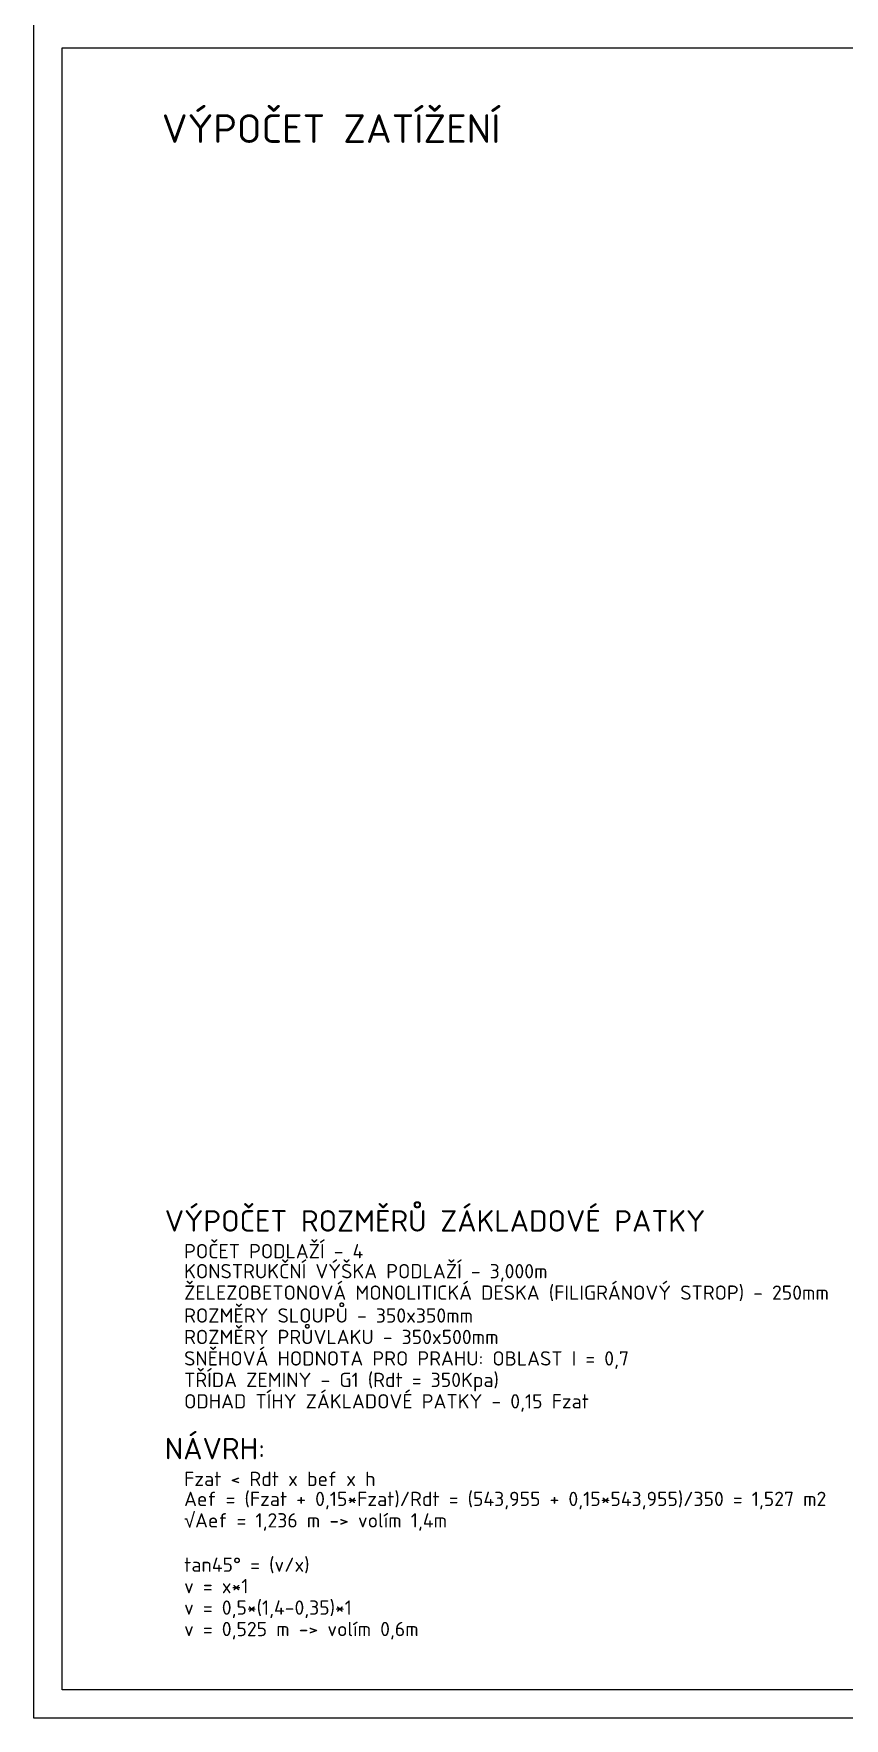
# Model space of a CAD drawing. Header units: millimetres. Extents: x 12904 to 327904, y -199771 to 141779.
# Drawn here: x 12904 to 41237, y 22979 to 81879 of the extents above; entities that cross this region are included whole.
import ezdxf

# ---------------------------------------------------------------- set-up
doc = ezdxf.new("R2010")
doc.units = ezdxf.units.MM
doc.styles.add('ISOCPEUR', font='isocpeur.ttf')

msp = doc.modelspace()

# ---------------------------------------------------------------- linework, layer by layer
msp.add_lwpolyline([(54904.2, 22979.3), (12904.2, 22979.3), (12904.2, 82379.3), (54904.2, 82379.3)])
for points in [[(12904.2, 82379.3), (96904.2, 82379.3), (96904.2, 22979.3), (12904.2, 22979.3)], [(13904.2, 81379.3), (95904.2, 81379.3), (95904.2, 23979.3), (13904.2, 23979.3)]]:
    msp.add_lwpolyline(points, close=True)

# ---------------------------------------------------------------- texts
at = {"linetype": 'Continuous', "lineweight": 30, "style": 'ISOCPEUR'}
for s, height, p in [('VÝPOČET ZATÍŽENÍ', 1000, (17382.4, 78061.1)), ('VÝPOČET ROZMĚRŮ ZÁKLADOVÉ PATKY', 750, (17486.1, 39995.6)), ('POČET PODLAŽÍ - 4', 500, (18161, 39062.2)), ('KONSTRUKČNÍ VÝŠKA PODLAŽÍ - 3,000m', 500, (18161, 38362.2)), ('ŽELEZOBETONOVÁ MONOLITICKÁ DESKA (FILIGRÁNOVÝ STROP) - 250mm', 500, (18161, 37612.2)), ('ROZMĚRY SLOUPŮ - 350x350mm', 500, (18161, 36812.2)), ('ROZMĚRY PRŮVLAKU - 350x500mm', 500, (18161, 36062.2)), ('SNĚHOVÁ HODNOTA PRO PRAHU: OBLAST I = 0,7', 500, (18161, 35312.2)), ('TŘÍDA ZEMINY - G1 (Rdt = 350Kpa)', 500, (18161, 34562.2)), ('ODHAD TÍHY ZÁKLADOVÉ PATKY - 0,15 Fzat', 500, (18161, 33812.2)), ('NÁVRH:', 750, (17486.1, 32034.1)), ('Fzat < Rdt x bef x h', 500, (18161, 31100.7)), ('Aef = (Fzat + 0,15*Fzat)/Rdt = (543,955 + 0,15*543,955)/350 = 1,527 m2', 500, (18161, 30400.7)), ('√Aef = 1,236 m -> volím 1,4m', 500, (18161, 29650.7)), ('tan45° = (v/x)', 500, (18161, 28100.7)), ('v = x*1', 500, (18161, 27350.7)), ('v = 0,5*(1,4-0,35)*1', 500, (18161, 26600.7)), ('v = 0,525 m -> volím 0,6m', 500, (18161, 25850.7))]:
    msp.add_text(s, height=height, dxfattribs=at).set_placement(p)

doc.saveas('drawing.dxf')
